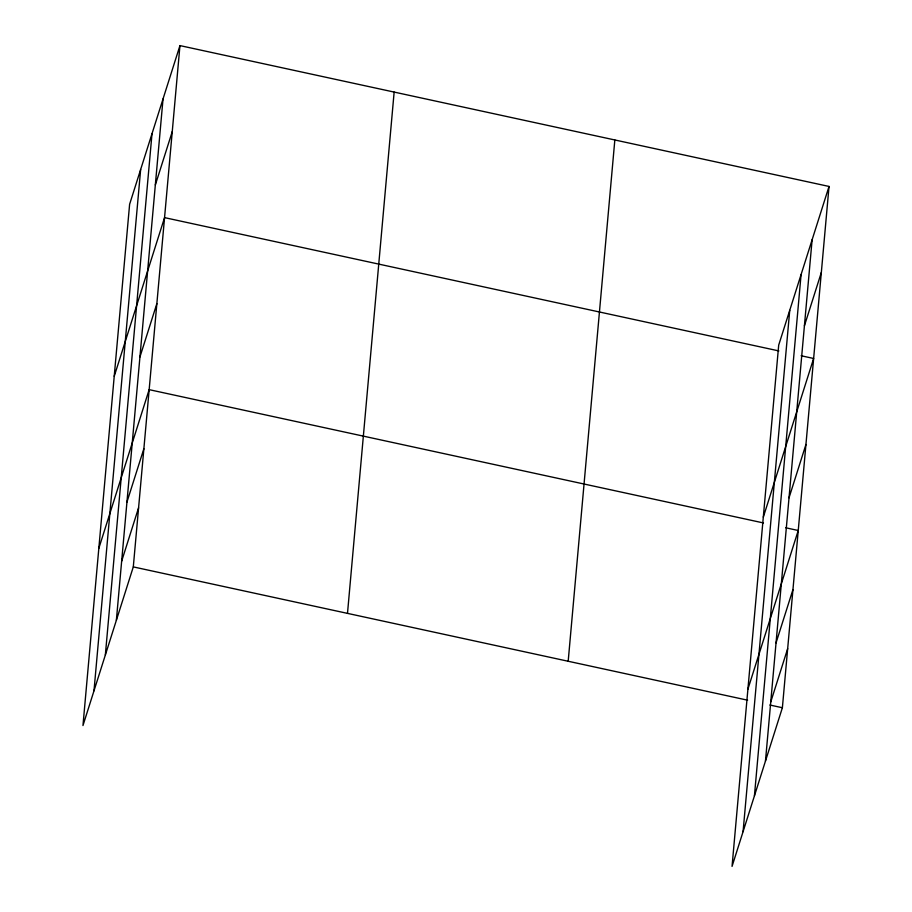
<?xml version="1.0" encoding="UTF-8"?>
<svg xmlns="http://www.w3.org/2000/svg" width="912" height="912" viewBox="0 0 912 912"><rect width="100%" height="100%" fill="white"/><g stroke="black" fill="none" stroke-linecap="round" stroke-linejoin="round"><path stroke-width="1.37" d="M93.993 690.794L140.642 169.507M105.347 654.987L152.008 133.699M116.371 620.228L163.031 98.941M179.949 45.6L129.618 204.265L82.969 725.553L133.3 566.899L179.949 45.6L829.031 186.447L782.382 707.735L732.051 866.4L778.7 345.101L829.031 186.447M347.495 613.377L394.144 92.078M568.187 661.257L614.836 139.969M743.075 831.641L789.735 310.354M754.429 795.834L801.089 274.535M765.464 761.075L812.113 239.776M155.336 184.954L172.254 131.613M114.228 376.291L164.559 217.626L778.871 350.926M139.935 356.98L156.853 303.639M98.827 548.317L149.158 389.652L763.469 522.952M126.95 502.067L143.868 448.738M121.661 561.154L138.578 507.813M804.418 325.789L821.336 272.46M763.31 517.138L813.641 358.473L801.124 355.748M789.017 497.815L805.946 444.486M747.908 689.164L798.239 530.499L785.722 527.774M776.032 642.914L792.95 589.574M770.743 701.989L787.672 648.66M133.3 566.899L747.612 700.188M769.865 705.022L782.382 707.735"/></g></svg>
